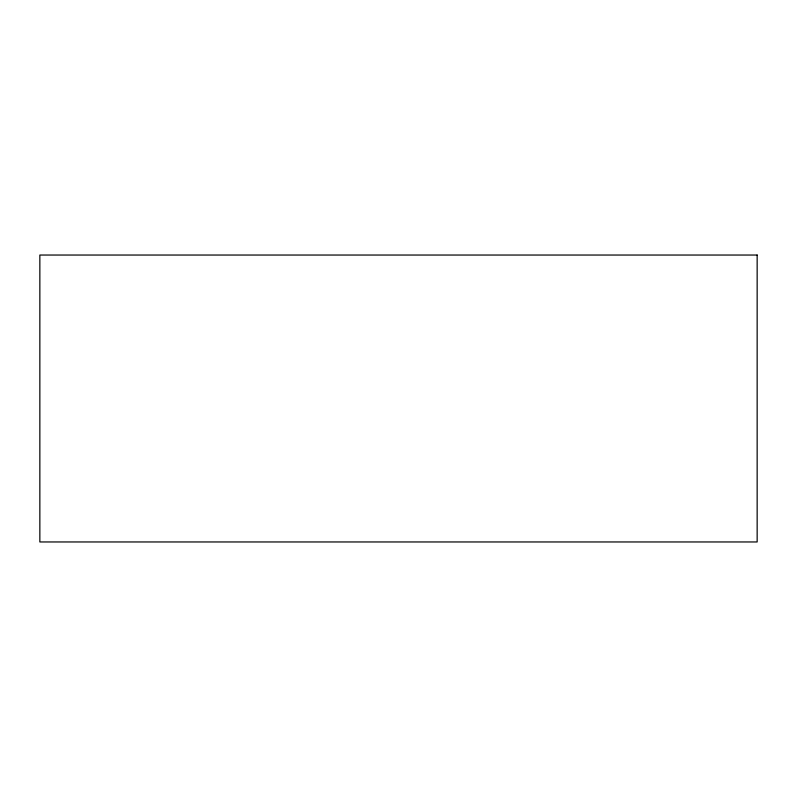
<?xml version="1.0" encoding="UTF-8"?>
<svg xmlns="http://www.w3.org/2000/svg" width="797" height="797" viewBox="0 0 797 797"><rect width="100%" height="100%" fill="white"/><g stroke="black" fill="none" stroke-linecap="round" stroke-linejoin="round"><path stroke-width="1.2" d="M757.15 255.04L39.85 255.04L39.85 541.96L757.15 541.96L757.15 255.04"/></g></svg>
